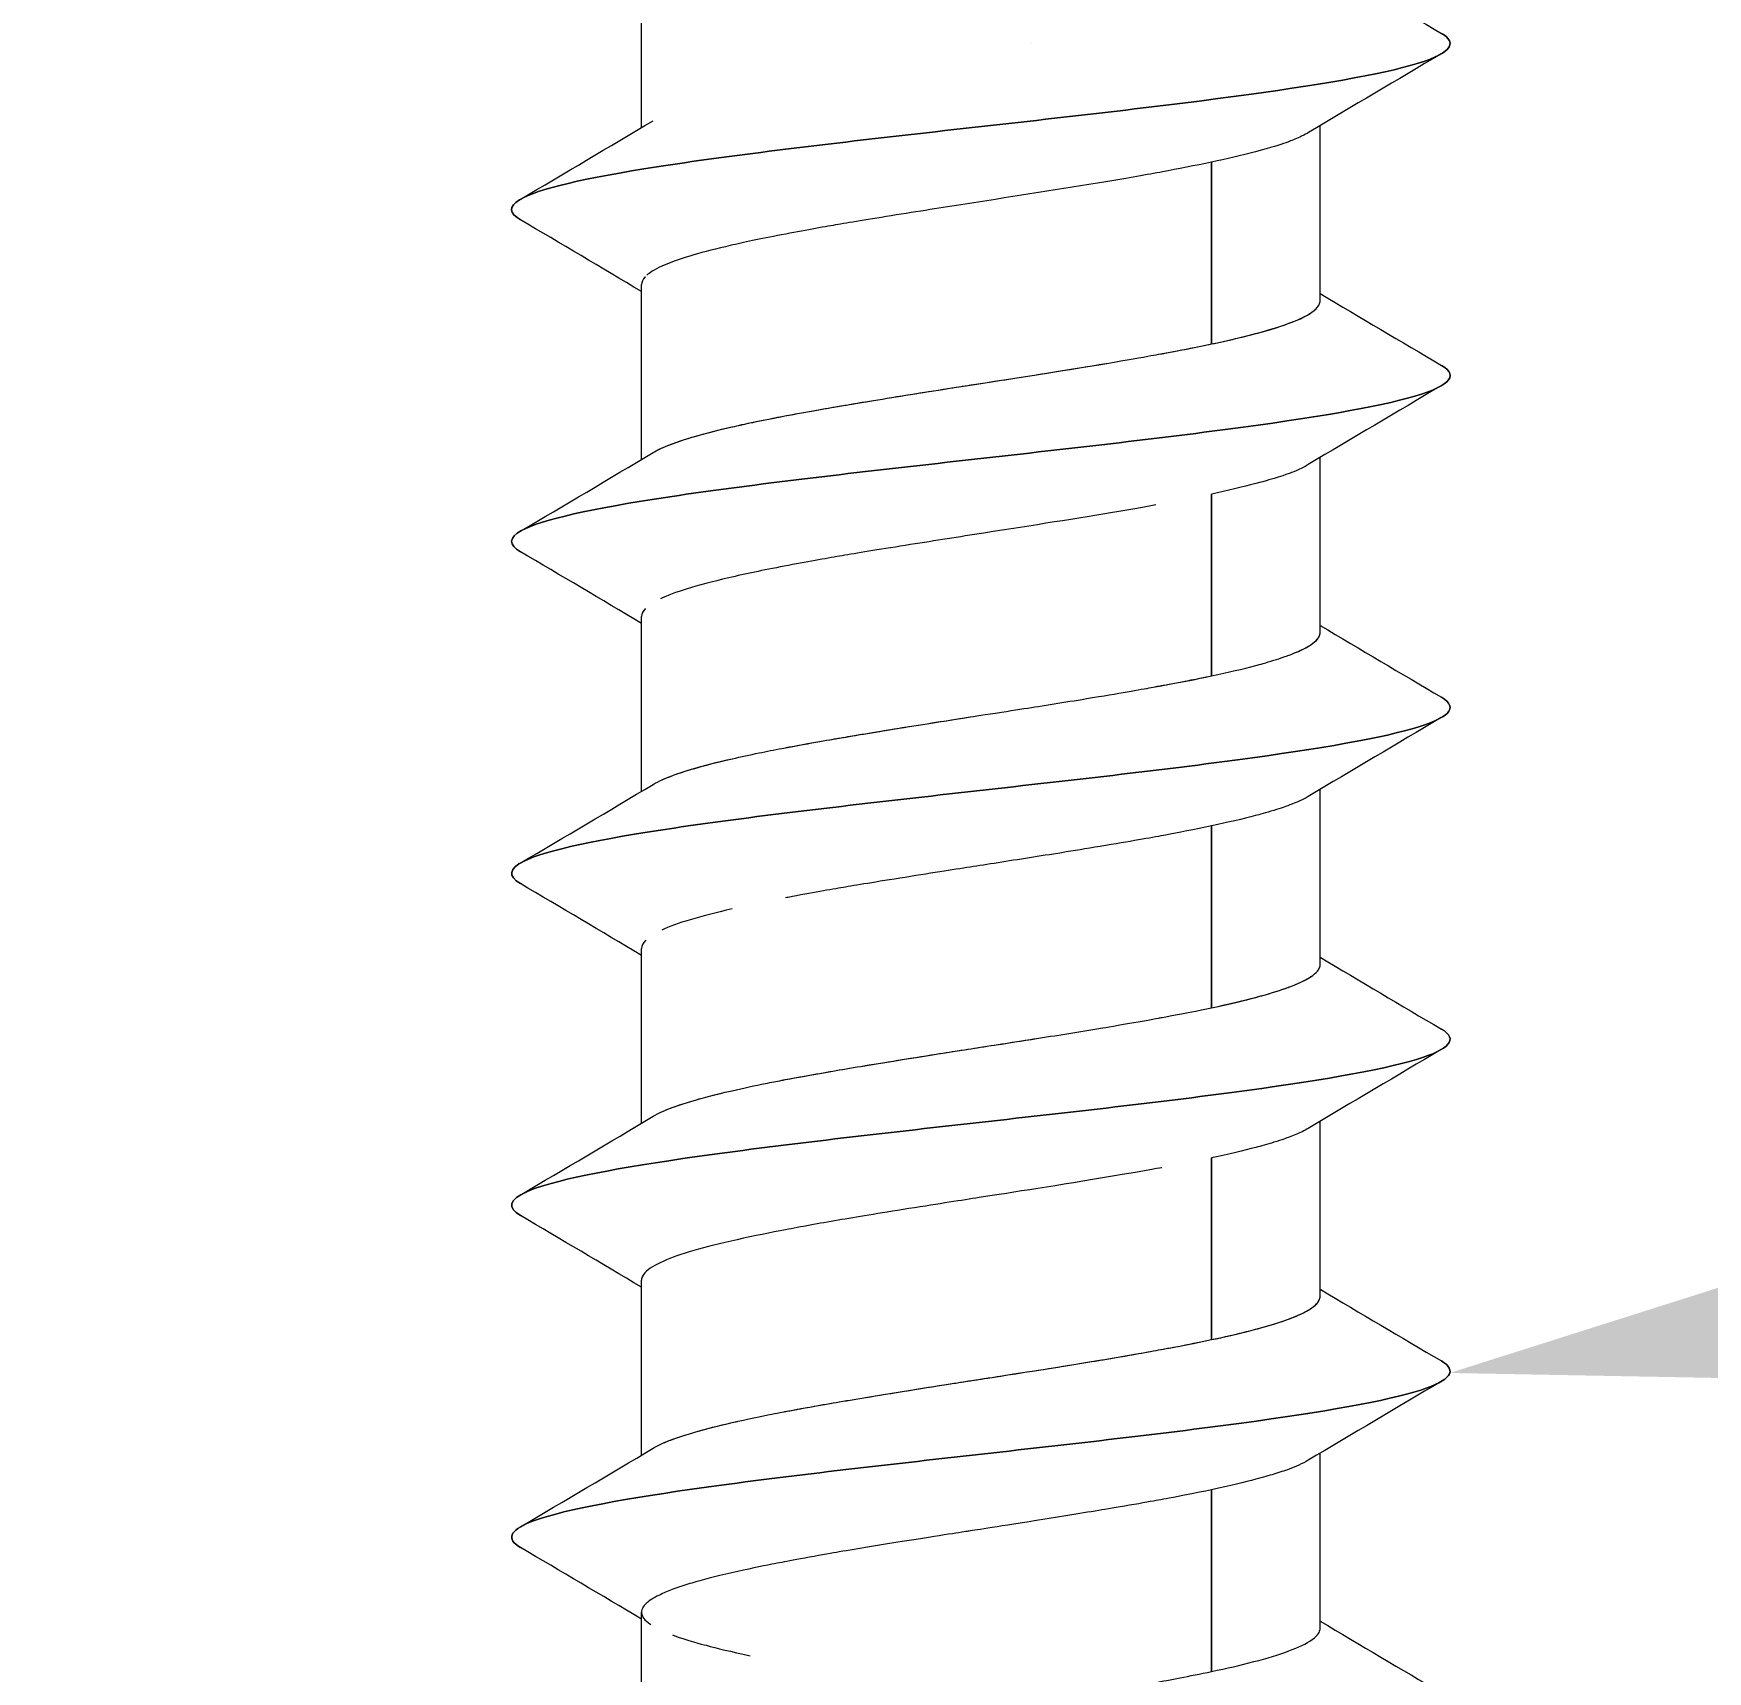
# Model space of a CAD drawing. Header units: inches. Extents: x 10 to 190, y 5 to 37.
# Drawn here: x 146.413 to 146.973, y 7.716 to 8.264 of the extents above; entities that cross this region are included whole.
import ezdxf
from ezdxf import colors
from ezdxf.entities.mleader import LeaderData, LeaderLine
from ezdxf.math import Vec2, Vec3

# ---------------------------------------------------------------- set-up
doc = ezdxf.new("R2010")
doc.units = ezdxf.units.IN
doc.header["$MEASUREMENT"] = 0
doc.styles.add('Tahoma', font='tahoma.ttf')

msp = doc.modelspace()

# ---------------------------------------------------------------- linework, layer by layer
at = {"color": 0, "linetype": 'Continuous', "lineweight": 0, "extrusion": (-1, 6.12323e-17, 0)}
for p, q in [((146.61687, 8.23225), (146.61687, 8.29072)), ((146.84387, 8.17441), (146.84387, 8.23291)), ((146.80756, 8.15987), (146.80756, 8.22069)), ((146.80756, 8.22069), (146.80756, 8.15987)), ((146.61687, 8.12125), (146.61687, 8.17972)), ((146.84387, 8.06341), (146.84387, 8.12191)), ((146.80756, 8.04888), (146.80756, 8.10969)), ((146.80756, 8.10969), (146.80756, 8.04888)), ((146.61687, 8.01025), (146.61687, 8.06872)), ((146.84387, 7.95241), (146.84387, 8.01091)), ((146.80756, 7.93788), (146.80756, 7.99869)), ((146.80756, 7.99869), (146.80756, 7.93788)), ((146.61687, 7.89925), (146.61687, 7.95773)), ((146.84387, 7.84141), (146.84387, 7.8999)), ((146.80756, 7.82688), (146.80756, 7.88769)), ((146.80756, 7.88769), (146.80756, 7.82688)), ((146.61687, 7.78825), (146.61687, 7.84673)), ((146.84387, 7.73041), (146.84387, 7.7889)), ((146.80756, 7.71589), (146.80756, 7.77668)), ((146.80756, 7.77668), (146.80756, 7.71589)), ((146.61687, 7.67725), (146.61687, 7.73573))]:
    msp.add_line(p, q, dxfattribs=at)
msp.add_circle((145.29513, 12.95665), 6.76088)
at = {"color": 0, "linetype": 'Continuous', "lineweight": 0}
for points in [[(146.84387, 8.28774), (146.85738, 8.27969), (146.87093, 8.27169), (146.88449, 8.26371)], [(146.74731, 8.26031), (146.74732, 8.26031), (146.74732, 8.26031), (146.74733, 8.26031)], [(146.88439, 8.25691), (146.86954, 8.24817), (146.8547, 8.23939), (146.83992, 8.23055)], [(146.57627, 8.20822), (146.59112, 8.21695), (146.60595, 8.22571), (146.62074, 8.23455)], [(146.61687, 8.17741), (146.6034, 8.18546), (146.58988, 8.19344), (146.57636, 8.2014)], [(146.84387, 8.17675), (146.85738, 8.16869), (146.87092, 8.1607), (146.88447, 8.15272)], [(146.74731, 8.14931), (146.74731, 8.14931), (146.74732, 8.14931), (146.74732, 8.14931)], [(146.88439, 8.1459), (146.86953, 8.13716), (146.8547, 8.12839), (146.83991, 8.11954)], [(146.57629, 8.09723), (146.59113, 8.10596), (146.60597, 8.11472), (146.62075, 8.12356)], [(146.61687, 8.06641), (146.6034, 8.07445), (146.58989, 8.08244), (146.57636, 8.0904)], [(146.84387, 8.06575), (146.85737, 8.0577), (146.8709, 8.0497), (146.88445, 8.04173)], [(146.74732, 8.03831), (146.74732, 8.03831), (146.74732, 8.03831), (146.74732, 8.03831)], [(146.88438, 8.0349), (146.86953, 8.02615), (146.85469, 8.01738), (146.83991, 8.00853)], [(146.57631, 7.98624), (146.59115, 7.99497), (146.60598, 8.00373), (146.62076, 8.01257)], [(146.61687, 7.9554), (146.6034, 7.96345), (146.58989, 7.97143), (146.57636, 7.97939)], [(146.71343, 7.98281), (146.71343, 7.98281), (146.71343, 7.98281), (146.71343, 7.98281)], [(146.84387, 7.95475), (146.85736, 7.9467), (146.87089, 7.93871), (146.88443, 7.93074)], [(146.74732, 7.92731), (146.74732, 7.92731), (146.74732, 7.92731), (146.74732, 7.92731)], [(146.74732, 7.92731), (146.74732, 7.92731), (146.74732, 7.92731), (146.74732, 7.92731)], [(146.88438, 7.92389), (146.86953, 7.91515), (146.85469, 7.90638), (146.83991, 7.89753)], [(146.57632, 7.87525), (146.59117, 7.88398), (146.606, 7.89274), (146.62078, 7.90158)], [(146.61687, 7.8444), (146.6034, 7.85244), (146.58989, 7.86043), (146.57636, 7.86839)], [(146.84387, 7.84375), (146.85736, 7.8357), (146.87088, 7.82771), (146.88441, 7.81975)], [(146.88438, 7.81289), (146.86953, 7.80415), (146.8547, 7.79538), (146.83991, 7.78653)], [(146.57634, 7.76425), (146.59119, 7.77299), (146.60602, 7.78175), (146.6208, 7.79059)], [(146.61687, 7.7334), (146.6034, 7.74144), (146.58989, 7.74943), (146.57636, 7.75739)], [(146.84387, 7.73275), (146.85735, 7.7247), (146.87087, 7.71672), (146.8844, 7.70875)], [(146.84387, 7.73041), (146.84387, 7.73041), (146.84387, 7.73041), (146.84387, 7.73041)]]:
    msp.add_open_spline(points, degree=3, dxfattribs=at)
for points, knots in [([(146.57636, 8.2014), (146.57259, 8.20362), (146.57241, 8.20584), (146.58198, 8.21175), (146.59833, 8.21543), (146.64574, 8.2228), (146.67668, 8.22649), (146.74159, 8.23386), (146.77539, 8.23754), (146.83318, 8.24492), (146.85703, 8.2486), (146.8858, 8.25597), (146.89066, 8.25966), (146.8849, 8.26347), (146.8847, 8.26359), (146.88449, 8.26371)], [0.90000731, 0.90000731, 0.90000731, 0.90000731, 0.90227005, 0.90227005, 0.90602889, 0.90602889, 0.90978774, 0.90978774, 0.91354658, 0.91354658, 0.91730542, 0.91730542, 0.92106427, 0.92106427, 0.92118945, 0.92118945, 0.92118945, 0.92118945]), ([(146.88449, 8.26371), (146.8847, 8.26359), (146.8849, 8.26347), (146.89066, 8.25966), (146.8858, 8.25597), (146.85703, 8.2486), (146.83318, 8.24492), (146.77539, 8.23754), (146.74159, 8.23386), (146.67668, 8.22649), (146.64574, 8.2228), (146.59833, 8.21543), (146.58198, 8.21175), (146.57241, 8.20584), (146.57259, 8.20362), (146.57636, 8.2014)], [-0.92118945, -0.92118945, -0.92118945, -0.92118945, -0.92106427, -0.92106427, -0.91730542, -0.91730542, -0.91354658, -0.91354658, -0.90978774, -0.90978774, -0.90602889, -0.90602889, -0.90227005, -0.90227005, -0.90000731, -0.90000731, -0.90000731, -0.90000731]), ([(146.83992, 8.23055), (146.83939, 8.23023), (146.83867, 8.22983), (146.83767, 8.22935), (146.83611, 8.2286), (146.83463, 8.22802), (146.83354, 8.22761), (146.83322, 8.22749), (146.83283, 8.22734), (146.83234, 8.22717), (146.83054, 8.22653), (146.82752, 8.22553), (146.82229, 8.22415), (146.81748, 8.22288), (146.81242, 8.22173), (146.80756, 8.22069)], [0.8253823, 0.8253823, 0.8253823, 0.8253823, 0.84375, 0.84375, 0.84375, 0.875, 0.875, 0.875, 0.8883182, 0.8883182, 0.8883182, 0.9375, 0.9375, 0.9375, 1, 1, 1, 1]), ([(146.80756, 8.22069), (146.80212, 8.21953), (146.79612, 8.21837), (146.79114, 8.21744), (146.78616, 8.21652), (146.7796, 8.21536), (146.77214, 8.21412), (146.75721, 8.21164), (146.74222, 8.20933), (146.72655, 8.20687), (146.71872, 8.20564), (146.71131, 8.20449), (146.70205, 8.20301), (146.69279, 8.20153), (146.68592, 8.20038), (146.68181, 8.19967), (146.6777, 8.19896), (146.67108, 8.19781), (146.66373, 8.19638), (146.65638, 8.19496), (146.65098, 8.1938), (146.64657, 8.19278), (146.64216, 8.19177), (146.63765, 8.19062), (146.63433, 8.18966), (146.63101, 8.18869), (146.62731, 8.18754), (146.62367, 8.18587), (146.62092, 8.1846), (146.61952, 8.18363), (146.61869, 8.18287)], [0, 0, 0, 0, 0.0625, 0.0625, 0.0625, 0.125, 0.125, 0.125, 0.25, 0.25, 0.25, 0.3125, 0.3125, 0.3125, 0.375, 0.375, 0.375, 0.4375, 0.4375, 0.4375, 0.5, 0.5, 0.5, 0.5625, 0.5625, 0.5625, 0.625, 0.625, 0.625, 0.6722977, 0.6722977, 0.6722977, 0.6722977]), ([(146.61813, 8.18234), (146.61808, 8.18229), (146.61804, 8.18224), (146.618, 8.1822), (146.61737, 8.1815), (146.61691, 8.18058), (146.61687, 8.17972)], [0.68411623, 0.68411623, 0.68411623, 0.68411623, 0.6875, 0.6875, 0.6875, 0.73980949, 0.73980949, 0.73980949, 0.73980949]), ([(146.80756, 8.15987), (146.81276, 8.16097), (146.81775, 8.16213), (146.82228, 8.16334), (146.83024, 8.16546), (146.83297, 8.16662), (146.83352, 8.16683), (146.83409, 8.16704), (146.83765, 8.1682), (146.84078, 8.17028), (146.84258, 8.17148), (146.84352, 8.17263), (146.84379, 8.17374), (146.84384, 8.17393), (146.84388, 8.17416), (146.84387, 8.17442)], [0, 0, 0, 0, 0.0625, 0.0625, 0.0625, 0.125, 0.125, 0.125, 0.1875, 0.1875, 0.1875, 0.25, 0.25, 0.25, 0.2643068, 0.2643068, 0.2643068, 0.2643068]), ([(146.80756, 8.15987), (146.81288, 8.161), (146.81806, 8.16215), (146.82416, 8.16385), (146.83026, 8.16555), (146.8332, 8.16671), (146.83375, 8.16692), (146.8343, 8.16712), (146.83752, 8.16828), (146.84017, 8.16989), (146.84281, 8.17151), (146.84355, 8.17266), (146.8438, 8.17378), (146.84385, 8.17399), (146.84387, 8.1742), (146.84387, 8.17441)], [0, 0, 0, 0, 0.0625, 0.0625, 0.0625, 0.125, 0.125, 0.125, 0.1875, 0.1875, 0.1875, 0.25, 0.25, 0.25, 0.2616815, 0.2616815, 0.2616815, 0.2616815]), ([(146.62075, 8.12356), (146.62156, 8.12405), (146.62259, 8.12459), (146.62394, 8.12519), (146.62701, 8.12655), (146.63053, 8.12771), (146.6337, 8.12865), (146.63494, 8.12902), (146.63866, 8.13018), (146.64712, 8.13213), (146.64926, 8.13262), (146.65158, 8.13314), (146.65409, 8.13366), (146.65706, 8.13429), (146.6603, 8.13494), (146.66382, 8.13561), (146.67213, 8.13719), (146.67884, 8.13834), (146.68298, 8.13905), (146.68773, 8.13986), (146.69465, 8.14102), (146.70405, 8.14254), (146.70896, 8.14333), (146.71356, 8.14406), (146.71778, 8.14472), (146.72074, 8.14518), (146.72352, 8.14562), (146.7261, 8.14602), (146.73004, 8.14663), (146.73376, 8.1472), (146.73725, 8.14774), (146.74048, 8.14824), (146.74416, 8.14881), (146.74828, 8.14946), (146.75458, 8.15045), (146.76187, 8.15161), (146.76985, 8.15295), (146.77707, 8.15415), (146.78244, 8.1551), (146.78625, 8.15578), (146.78763, 8.15603), (146.78881, 8.15624), (146.78979, 8.15642), (146.79183, 8.15679), (146.79499, 8.15737), (146.79903, 8.15815), (146.80285, 8.15889), (146.80564, 8.15947), (146.80756, 8.15987)], [0.3502982, 0.3502982, 0.3502982, 0.3502982, 0.375, 0.375, 0.375, 0.4375, 0.4375, 0.4375, 0.5, 0.5, 0.5, 0.5286297, 0.5286297, 0.5286297, 0.5625, 0.5625, 0.5625, 0.625, 0.625, 0.625, 0.6875, 0.6875, 0.6875, 0.7242223, 0.7242223, 0.7242223, 0.75, 0.75, 0.75, 0.78125, 0.78125, 0.78125, 0.8125, 0.8125, 0.8125, 0.875, 0.875, 0.875, 0.9208216, 0.9208216, 0.9208216, 0.9375, 0.9375, 0.9375, 0.96875, 0.96875, 0.96875, 1, 1, 1, 1]), ([(146.79056, 8.15656), (146.79076, 8.15659), (146.79096, 8.15663), (146.79116, 8.15667), (146.79609, 8.15757), (146.8021, 8.15873), (146.80756, 8.15987)], [0.93497714, 0.93497714, 0.93497714, 0.93497714, 0.9375, 0.9375, 0.9375, 1, 1, 1, 1]), ([(146.57636, 8.0904), (146.57234, 8.09276), (146.57242, 8.09513), (146.58352, 8.10118), (146.6006, 8.10486), (146.64911, 8.11224), (146.68041, 8.11592), (146.74551, 8.12329), (146.77915, 8.12698), (146.83617, 8.13435), (146.85941, 8.13803), (146.88666, 8.14539), (146.89071, 8.14905), (146.88447, 8.15272)], [0.86226949, 0.86226949, 0.86226949, 0.86226949, 0.8646816, 0.8646816, 0.86844045, 0.86844045, 0.87219929, 0.87219929, 0.87595814, 0.87595814, 0.87971698, 0.87971698, 0.88345745, 0.88345745, 0.88345745, 0.88345745]), ([(146.88447, 8.15272), (146.89071, 8.14905), (146.88666, 8.14539), (146.85941, 8.13803), (146.83617, 8.13435), (146.77915, 8.12698), (146.74551, 8.12329), (146.68041, 8.11592), (146.64911, 8.11224), (146.6006, 8.10486), (146.58352, 8.10118), (146.57242, 8.09513), (146.57234, 8.09276), (146.57636, 8.0904)], [-0.88345745, -0.88345745, -0.88345745, -0.88345745, -0.87971698, -0.87971698, -0.87595814, -0.87595814, -0.87219929, -0.87219929, -0.86844045, -0.86844045, -0.8646816, -0.8646816, -0.86226949, -0.86226949, -0.86226949, -0.86226949]), ([(146.62075, 8.12356), (146.62136, 8.12393), (146.62206, 8.1243), (146.62285, 8.12468), (146.62783, 8.12709), (146.63542, 8.1294), (146.64628, 8.13194), (146.65171, 8.1332), (146.65724, 8.13436), (146.66486, 8.1358), (146.67247, 8.13725), (146.67914, 8.13839), (146.68355, 8.13915), (146.68796, 8.1399), (146.6949, 8.14106), (146.70364, 8.14247), (146.71239, 8.14389), (146.71982, 8.14504), (146.72869, 8.14642), (146.74583, 8.14907), (146.76019, 8.15132), (146.77226, 8.15335)], [0.3552213, 0.3552213, 0.3552213, 0.3552213, 0.375, 0.375, 0.375, 0.5, 0.5, 0.5, 0.5625, 0.5625, 0.5625, 0.625, 0.625, 0.625, 0.6875, 0.6875, 0.6875, 0.75, 0.75, 0.75, 0.870812, 0.870812, 0.870812, 0.870812]), ([(146.83991, 8.11954), (146.83703, 8.11777), (146.83404, 8.1168), (146.83353, 8.1166), (146.83321, 8.11649), (146.8321, 8.11606), (146.82985, 8.11534), (146.82814, 8.11479), (146.82575, 8.11406), (146.82235, 8.11316), (146.81779, 8.11196), (146.81278, 8.1108), (146.80756, 8.10969)], [0.8182432, 0.8182432, 0.8182432, 0.8182432, 0.8749039, 0.8749039, 0.8749039, 0.910462, 0.910462, 0.910462, 0.9375, 0.9375, 0.9375, 1, 1, 1, 1]), ([(146.7889, 8.10603), (146.78471, 8.10527), (146.77938, 8.10433), (146.77379, 8.1034), (146.75994, 8.10108), (146.74509, 8.09877), (146.72829, 8.09614), (146.71989, 8.09482), (146.71244, 8.09366), (146.70344, 8.09223), (146.69444, 8.0908), (146.68755, 8.08965), (146.68309, 8.08889), (146.67864, 8.08813), (146.67197, 8.08696), (146.66464, 8.08555), (146.65732, 8.08415), (146.65177, 8.08299), (146.64604, 8.08167), (146.63482, 8.07907), (146.62774, 8.0768), (146.62324, 8.07466)], [0.0745147, 0.0745147, 0.0745147, 0.0745147, 0.125, 0.125, 0.125, 0.25, 0.25, 0.25, 0.3125, 0.3125, 0.3125, 0.375, 0.375, 0.375, 0.4375, 0.4375, 0.4375, 0.5, 0.5, 0.5, 0.6225443, 0.6225443, 0.6225443, 0.6225443]), ([(146.6182, 8.07141), (146.61817, 8.07138), (146.61814, 8.07135), (146.61812, 8.07133), (146.61735, 8.07052), (146.6169, 8.06958), (146.61687, 8.06872)], [0.6856944, 0.6856944, 0.6856944, 0.6856944, 0.6875, 0.6875, 0.6875, 0.73987419, 0.73987419, 0.73987419, 0.73987419]), ([(146.80756, 8.04888), (146.81309, 8.05004), (146.81802, 8.0512), (146.82232, 8.05235), (146.8236, 8.05269), (146.82575, 8.05327), (146.82838, 8.05409), (146.83082, 8.05484), (146.83245, 8.05543), (146.83354, 8.05584), (146.83386, 8.05596), (146.83423, 8.0561), (146.83466, 8.05627), (146.83628, 8.0569), (146.83871, 8.05791), (146.84078, 8.05928), (146.84269, 8.06056), (146.84355, 8.06171), (146.84379, 8.06275), (146.84384, 8.06296), (146.84387, 8.06318), (146.84387, 8.06341)], [0, 0, 0, 0, 0.0625, 0.0625, 0.0625, 0.09375, 0.09375, 0.09375, 0.125, 0.125, 0.125, 0.1381297, 0.1381297, 0.1381297, 0.1875, 0.1875, 0.1875, 0.25, 0.25, 0.25, 0.2631778, 0.2631778, 0.2631778, 0.2631778]), ([(146.83535, 8.05654), (146.83701, 8.05721), (146.8387, 8.05799), (146.84024, 8.05894), (146.84291, 8.06059), (146.84358, 8.06174), (146.84381, 8.06283), (146.84385, 8.06302), (146.84387, 8.06322), (146.84387, 8.06341)], [0.1514239, 0.1514239, 0.1514239, 0.1514239, 0.1875, 0.1875, 0.1875, 0.25, 0.25, 0.25, 0.2611777, 0.2611777, 0.2611777, 0.2611777]), ([(146.62076, 8.01257), (146.6216, 8.01307), (146.62265, 8.01362), (146.62398, 8.01421), (146.62732, 8.01569), (146.63097, 8.01684), (146.6337, 8.01765), (146.63609, 8.01836), (146.64017, 8.01953), (146.6472, 8.02115), (146.65014, 8.02182), (146.65315, 8.02247), (146.65618, 8.0231), (146.65873, 8.02362), (146.66128, 8.02413), (146.66382, 8.02461), (146.67399, 8.02655), (146.68095, 8.0277), (146.68306, 8.02806), (146.68856, 8.029), (146.69553, 8.03016), (146.70411, 8.03155), (146.71059, 8.03259), (146.71612, 8.03346), (146.72055, 8.03415), (146.72265, 8.03448), (146.7245, 8.03477), (146.72611, 8.03502), (146.72809, 8.03533), (146.73181, 8.0359), (146.73725, 8.03674), (146.7418, 8.03745), (146.7455, 8.03802), (146.74838, 8.03848), (146.75515, 8.03954), (146.76237, 8.04069), (146.76983, 8.04194), (146.77967, 8.04358), (146.7857, 8.04467), (146.78865, 8.04521), (146.78915, 8.0453), (146.78956, 8.04538), (146.78988, 8.04543), (146.79224, 8.04587), (146.79535, 8.04644), (146.79903, 8.04715), (146.80394, 8.04811), (146.80664, 8.04868), (146.80756, 8.04888)], [0.3488601, 0.3488601, 0.3488601, 0.3488601, 0.375, 0.375, 0.375, 0.4375, 0.4375, 0.4375, 0.5, 0.5, 0.5, 0.5339098, 0.5339098, 0.5339098, 0.5625, 0.5625, 0.5625, 0.625, 0.625, 0.625, 0.6875, 0.6875, 0.6875, 0.7299699, 0.7299699, 0.7299699, 0.75, 0.75, 0.75, 0.78125, 0.78125, 0.78125, 0.8125, 0.8125, 0.8125, 0.875, 0.875, 0.875, 0.9285399, 0.9285399, 0.9285399, 0.9375, 0.9375, 0.9375, 0.96875, 0.96875, 0.96875, 1, 1, 1, 1]), ([(146.78887, 8.04525), (146.78889, 8.04525), (146.7889, 8.04526), (146.78892, 8.04526), (146.78995, 8.04545), (146.79674, 8.04659), (146.80756, 8.04888)], [0.93655261, 0.93655261, 0.93655261, 0.93655261, 0.9375, 0.9375, 0.9375, 1, 1, 1, 1]), ([(146.57636, 7.97939), (146.5721, 7.9819), (146.57245, 7.98442), (146.58514, 7.99061), (146.60295, 7.9943), (146.65253, 8.00167), (146.68416, 8.00535), (146.74942, 8.01273), (146.78289, 8.01641), (146.8391, 8.02378), (146.8617, 8.02747), (146.887, 8.03468), (146.89044, 8.03821), (146.88445, 8.04173)], [0.82453198, 0.82453198, 0.82453198, 0.82453198, 0.82709316, 0.82709316, 0.830852, 0.830852, 0.83461085, 0.83461085, 0.83836969, 0.83836969, 0.84212854, 0.84212854, 0.84572551, 0.84572551, 0.84572551, 0.84572551]), ([(146.88445, 8.04173), (146.89044, 8.03821), (146.887, 8.03468), (146.8617, 8.02747), (146.8391, 8.02378), (146.78289, 8.01641), (146.74942, 8.01273), (146.68416, 8.00535), (146.65253, 8.00167), (146.60295, 7.9943), (146.58514, 7.99061), (146.57245, 7.98442), (146.5721, 7.9819), (146.57636, 7.97939)], [-0.84572551, -0.84572551, -0.84572551, -0.84572551, -0.84212854, -0.84212854, -0.83836969, -0.83836969, -0.83461085, -0.83461085, -0.830852, -0.830852, -0.82709316, -0.82709316, -0.82453198, -0.82453198, -0.82453198, -0.82453198]), ([(146.66519, 8.02487), (146.6656, 8.02495), (146.66601, 8.02503), (146.66643, 8.0251), (146.67476, 8.02666), (146.68158, 8.02781), (146.68517, 8.02842), (146.68877, 8.02903), (146.6957, 8.03019), (146.7047, 8.03164), (146.71344, 8.03305), (146.72071, 8.03418), (146.72681, 8.03513)], [0.5593245, 0.5593245, 0.5593245, 0.5593245, 0.5625, 0.5625, 0.5625, 0.625, 0.625, 0.625, 0.6875, 0.6875, 0.6875, 0.7482296, 0.7482296, 0.7482296, 0.7482296]), ([(146.62359, 8.01403), (146.62362, 8.01405), (146.62366, 8.01407), (146.62369, 8.01408), (146.62902, 8.01649), (146.63699, 8.0188), (146.64735, 8.02118)], [0.3741977, 0.3741977, 0.3741977, 0.3741977, 0.375, 0.375, 0.375, 0.4997189, 0.4997189, 0.4997189, 0.4997189]), ([(146.83991, 8.00853), (146.83806, 8.00742), (146.83606, 8.00659), (146.83466, 8.00604), (146.83423, 8.00587), (146.83384, 8.00572), (146.83353, 8.0056), (146.83243, 8.0052), (146.83081, 8.00462), (146.82839, 8.00388), (146.82573, 8.00306), (146.82356, 8.00249), (146.82227, 8.00215), (146.81799, 8.00102), (146.81307, 7.99986), (146.80756, 7.99869)], [0.8192371, 0.8192371, 0.8192371, 0.8192371, 0.8617392, 0.8617392, 0.8617392, 0.875, 0.875, 0.875, 0.90625, 0.90625, 0.90625, 0.9375, 0.9375, 0.9375, 1, 1, 1, 1]), ([(146.80756, 7.99869), (146.8021, 7.99752), (146.79606, 7.99636), (146.79219, 7.99563), (146.78833, 7.99491), (146.78198, 7.99376), (146.77212, 7.99213), (146.76227, 7.99049), (146.75494, 7.98933), (146.74794, 7.98822), (146.74095, 7.98712), (146.7335, 7.98595), (146.72791, 7.98508), (146.72233, 7.9842), (146.71487, 7.98305), (146.70507, 7.98149), (146.69526, 7.97994), (146.68834, 7.97879), (146.68435, 7.97811), (146.68036, 7.97743), (146.67365, 7.97627), (146.66592, 7.9748), (146.6656, 7.97473), (146.66529, 7.97468), (146.66498, 7.97462)], [0, 0, 0, 0, 0.0625, 0.0625, 0.0625, 0.125, 0.125, 0.125, 0.1875, 0.1875, 0.1875, 0.25, 0.25, 0.25, 0.3125, 0.3125, 0.3125, 0.375, 0.375, 0.375, 0.4375, 0.4375, 0.4375, 0.4400632, 0.4400632, 0.4400632, 0.4400632]), ([(146.64715, 7.97092), (146.64715, 7.97092), (146.64715, 7.97092), (146.64715, 7.97092), (146.63625, 7.96845), (146.62862, 7.96615), (146.62362, 7.96384)], [0.4999693, 0.4999693, 0.4999693, 0.4999693, 0.5, 0.5, 0.5, 0.6244234, 0.6244234, 0.6244234, 0.6244234]), ([(146.61825, 7.96046), (146.61823, 7.96045), (146.61822, 7.96044), (146.61821, 7.96042), (146.61733, 7.95953), (146.6169, 7.95857), (146.61687, 7.95773)], [0.6867826, 0.6867826, 0.6867826, 0.6867826, 0.6875, 0.6875, 0.6875, 0.74015439, 0.74015439, 0.74015439, 0.74015439]), ([(146.80756, 7.93788), (146.81354, 7.93914), (146.81841, 7.9403), (146.82253, 7.9414), (146.82666, 7.94251), (146.83034, 7.94367), (146.83275, 7.94454), (146.83516, 7.94542), (146.83812, 7.94658), (146.84054, 7.94813), (146.84296, 7.94968), (146.84351, 7.95083), (146.84373, 7.95151), (146.84381, 7.95175), (146.84388, 7.95206), (146.84387, 7.95241)], [0, 0, 0, 0, 0.0625, 0.0625, 0.0625, 0.125, 0.125, 0.125, 0.1875, 0.1875, 0.1875, 0.25, 0.25, 0.25, 0.272238, 0.272238, 0.272238, 0.272238]), ([(146.80756, 7.93788), (146.81342, 7.93911), (146.81829, 7.94027), (146.82234, 7.94135), (146.82403, 7.9418), (146.82612, 7.94238), (146.82841, 7.94309), (146.83114, 7.94394), (146.83269, 7.94452), (146.83352, 7.94483), (146.83419, 7.94508), (146.83494, 7.94537), (146.83573, 7.9457), (146.83739, 7.94639), (146.83923, 7.94726), (146.84078, 7.94829)], [0, 0, 0, 0, 0.0625, 0.0625, 0.0625, 0.09375, 0.09375, 0.09375, 0.125, 0.125, 0.125, 0.1450657, 0.1450657, 0.1450657, 0.1873675, 0.1873675, 0.1873675, 0.1873675]), ([(146.62078, 7.90158), (146.62168, 7.90212), (146.62274, 7.90266), (146.62394, 7.90319), (146.62784, 7.90493), (146.63179, 7.90608), (146.63371, 7.90665), (146.63668, 7.90754), (146.64092, 7.90869), (146.64714, 7.91013), (146.65111, 7.91104), (146.6549, 7.91184), (146.65831, 7.91253), (146.66028, 7.91293), (146.66213, 7.91329), (146.66381, 7.91361), (146.66481, 7.9138), (146.66779, 7.91438), (146.67312, 7.91533), (146.6769, 7.91601), (146.68024, 7.91658), (146.68305, 7.91706), (146.68908, 7.91809), (146.69607, 7.91925), (146.70404, 7.92053), (146.71271, 7.92193), (146.71923, 7.92295), (146.72333, 7.92359), (146.72445, 7.92376), (146.72538, 7.92391), (146.72615, 7.92403), (146.72876, 7.92443), (146.73246, 7.92501), (146.73725, 7.92575), (146.74248, 7.92656), (146.74615, 7.92713), (146.74829, 7.92746), (146.75554, 7.9286), (146.76278, 7.92976), (146.76986, 7.93094), (146.77106, 7.93114), (146.77456, 7.93172), (146.78006, 7.93268), (146.78424, 7.93341), (146.78746, 7.93399), (146.78984, 7.93443), (146.79015, 7.93448), (146.79055, 7.93456), (146.79103, 7.93464), (146.79392, 7.93518), (146.79986, 7.93626), (146.80756, 7.93788)], [0.3457498, 0.3457498, 0.3457498, 0.3457498, 0.375, 0.375, 0.375, 0.4375, 0.4375, 0.4375, 0.5, 0.5, 0.5, 0.5395375, 0.5395375, 0.5395375, 0.5625, 0.5625, 0.5625, 0.59375, 0.59375, 0.59375, 0.625, 0.625, 0.625, 0.6875, 0.6875, 0.6875, 0.7366515, 0.7366515, 0.7366515, 0.75, 0.75, 0.75, 0.78125, 0.78125, 0.78125, 0.8125, 0.8125, 0.8125, 0.875, 0.875, 0.875, 0.90625, 0.90625, 0.90625, 0.9375, 0.9375, 0.9375, 0.9463177, 0.9463177, 0.9463177, 1, 1, 1, 1]), ([(146.57636, 7.86839), (146.57185, 7.87105), (146.57253, 7.8737), (146.58685, 7.88005), (146.60538, 7.88373), (146.65599, 7.8911), (146.68794, 7.89479), (146.75332, 7.90216), (146.78659, 7.90584), (146.84196, 7.91322), (146.86392, 7.9169), (146.8873, 7.92397), (146.89018, 7.92736), (146.88443, 7.93074)], [0.78679487, 0.78679487, 0.78679487, 0.78679487, 0.78950472, 0.78950472, 0.79326356, 0.79326356, 0.79702241, 0.79702241, 0.80078125, 0.80078125, 0.80454009, 0.80454009, 0.80799263, 0.80799263, 0.80799263, 0.80799263]), ([(146.88443, 7.93074), (146.89018, 7.92736), (146.8873, 7.92397), (146.86392, 7.9169), (146.84196, 7.91322), (146.78659, 7.90584), (146.75332, 7.90216), (146.68794, 7.89479), (146.65599, 7.8911), (146.60538, 7.88373), (146.58685, 7.88005), (146.57253, 7.8737), (146.57185, 7.87105), (146.57636, 7.86839)], [-0.80799263, -0.80799263, -0.80799263, -0.80799263, -0.80454009, -0.80454009, -0.80078125, -0.80078125, -0.79702241, -0.79702241, -0.79326356, -0.79326356, -0.78950472, -0.78950472, -0.78679487, -0.78679487, -0.78679487, -0.78679487]), ([(146.66423, 7.91369), (146.66433, 7.91371), (146.66444, 7.91373), (146.66454, 7.91375), (146.66987, 7.91476), (146.67632, 7.91591), (146.68196, 7.91688), (146.6876, 7.91784), (146.69449, 7.919), (146.70488, 7.92067), (146.71526, 7.92234), (146.72276, 7.9235), (146.72816, 7.92434), (146.73355, 7.92518), (146.74097, 7.92632), (146.7473, 7.92731), (146.74769, 7.92737), (146.74808, 7.92743), (146.74848, 7.92749)], [0.5612925, 0.5612925, 0.5612925, 0.5612925, 0.5625, 0.5625, 0.5625, 0.625, 0.625, 0.625, 0.6875, 0.6875, 0.6875, 0.75, 0.75, 0.75, 0.8125, 0.8125, 0.8125, 0.8163653, 0.8163653, 0.8163653, 0.8163653]), ([(146.62411, 7.90327), (146.62415, 7.90329), (146.6242, 7.90331), (146.62424, 7.90333), (146.6301, 7.90589), (146.63857, 7.90819), (146.64848, 7.91044)], [0.3740898, 0.3740898, 0.3740898, 0.3740898, 0.375, 0.375, 0.375, 0.499716, 0.499716, 0.499716, 0.499716]), ([(146.83991, 7.89753), (146.83857, 7.89673), (146.83709, 7.89604), (146.83573, 7.89547), (146.83495, 7.89515), (146.83421, 7.89486), (146.83354, 7.89461), (146.83271, 7.8943), (146.83115, 7.89373), (146.82839, 7.89288), (146.82612, 7.89219), (146.82403, 7.89161), (146.82234, 7.89117), (146.8183, 7.8901), (146.81342, 7.88894), (146.80756, 7.88769)], [0.8202783, 0.8202783, 0.8202783, 0.8202783, 0.8550271, 0.8550271, 0.8550271, 0.875, 0.875, 0.875, 0.90625, 0.90625, 0.90625, 0.9375, 0.9375, 0.9375, 1, 1, 1, 1]), ([(146.79086, 7.88438), (146.79084, 7.88438), (146.79083, 7.88438), (146.79081, 7.88438), (146.78978, 7.88419), (146.78348, 7.88303), (146.77439, 7.88151), (146.7562, 7.87845), (146.74099, 7.87613), (146.72978, 7.87437), (146.72417, 7.87349), (146.71668, 7.87234), (146.70629, 7.87069), (146.69589, 7.86905), (146.68893, 7.86789), (146.68263, 7.86681), (146.67632, 7.86572), (146.6699, 7.86456), (146.66507, 7.86363), (146.66025, 7.8627), (146.65446, 7.86155), (146.64887, 7.86031), (146.63769, 7.85783), (146.62963, 7.85551), (146.62412, 7.85306), (146.62137, 7.85183), (146.61933, 7.85068), (146.61799, 7.8492), (146.61711, 7.84822), (146.61687, 7.84739), (146.61687, 7.84673)], [0.06157, 0.06157, 0.06157, 0.06157, 0.0625, 0.0625, 0.0625, 0.125, 0.125, 0.125, 0.25, 0.25, 0.25, 0.3125, 0.3125, 0.3125, 0.375, 0.375, 0.375, 0.4375, 0.4375, 0.4375, 0.5, 0.5, 0.5, 0.625, 0.625, 0.625, 0.6875, 0.6875, 0.6875, 0.7288159, 0.7288159, 0.7288159, 0.7288159]), ([(146.80756, 7.82688), (146.81543, 7.82854), (146.8253, 7.83086), (146.83261, 7.83349), (146.83626, 7.83481), (146.83883, 7.83596), (146.84093, 7.83739), (146.84303, 7.83882), (146.84361, 7.83998), (146.84379, 7.84074), (146.84384, 7.84094), (146.84387, 7.84116), (146.84387, 7.84141)], [0, 0, 0, 0, 0.125, 0.125, 0.125, 0.1875, 0.1875, 0.1875, 0.25, 0.25, 0.25, 0.2661737, 0.2661737, 0.2661737, 0.2661737]), ([(146.80756, 7.82688), (146.81377, 7.82819), (146.81855, 7.82934), (146.82228, 7.83033), (146.82417, 7.83083), (146.82625, 7.83142), (146.82838, 7.83208), (146.83027, 7.83267), (146.83199, 7.83325), (146.83353, 7.83383), (146.83456, 7.83422), (146.83565, 7.83465), (146.83673, 7.83513), (146.83816, 7.83577), (146.83957, 7.83649), (146.84077, 7.83728), (146.84302, 7.83878), (146.8436, 7.83994), (146.84379, 7.84074), (146.84384, 7.84093), (146.84388, 7.84116), (146.84387, 7.84141)], [0, 0, 0, 0, 0.0625, 0.0625, 0.0625, 0.09375, 0.09375, 0.09375, 0.125, 0.125, 0.125, 0.151912, 0.151912, 0.151912, 0.1875, 0.1875, 0.1875, 0.25, 0.25, 0.25, 0.2666712, 0.2666712, 0.2666712, 0.2666712]), ([(146.6208, 7.79059), (146.62098, 7.7907), (146.62116, 7.7908), (146.62134, 7.79091), (146.62217, 7.79137), (146.62306, 7.79181), (146.62396, 7.79221), (146.62533, 7.79281), (146.6268, 7.79339), (146.62833, 7.79392), (146.62975, 7.79443), (146.63151, 7.795), (146.63369, 7.79565), (146.63703, 7.79664), (146.64138, 7.7978), (146.64715, 7.79913), (146.65238, 7.80034), (146.65702, 7.80128), (146.66048, 7.80196), (146.66176, 7.80222), (146.66288, 7.80244), (146.66383, 7.80262), (146.66576, 7.80299), (146.6688, 7.80356), (146.67316, 7.80434), (146.67728, 7.80508), (146.68062, 7.80565), (146.683, 7.80606), (146.68947, 7.80716), (146.69653, 7.80832), (146.70409, 7.80954), (146.71718, 7.81164), (146.72471, 7.8128), (146.72606, 7.81301), (146.72745, 7.81323), (146.73499, 7.81438), (146.74832, 7.81647), (146.75596, 7.81767), (146.76316, 7.81882), (146.76982, 7.81993), (146.77229, 7.82034), (146.77576, 7.82093), (146.78009, 7.82168), (146.78461, 7.82247), (146.78779, 7.82305), (146.78981, 7.82342), (146.79081, 7.8236), (146.792, 7.82382), (146.79336, 7.82408), (146.79702, 7.82476), (146.80193, 7.8257), (146.80756, 7.82688)], [0.3434821, 0.3434821, 0.3434821, 0.3434821, 0.3491794, 0.3491794, 0.3491794, 0.375, 0.375, 0.375, 0.40625, 0.40625, 0.40625, 0.4375, 0.4375, 0.4375, 0.5, 0.5, 0.5, 0.5456201, 0.5456201, 0.5456201, 0.5625, 0.5625, 0.5625, 0.59375, 0.59375, 0.59375, 0.625, 0.625, 0.625, 0.6875, 0.6875, 0.6875, 0.75, 0.75, 0.75, 0.8125, 0.8125, 0.8125, 0.875, 0.875, 0.875, 0.90625, 0.90625, 0.90625, 0.9375, 0.9375, 0.9375, 0.9544403, 0.9544403, 0.9544403, 1, 1, 1, 1]), ([(146.66456, 7.80276), (146.66475, 7.80279), (146.66494, 7.80283), (146.66512, 7.80286), (146.66989, 7.80377), (146.67629, 7.80491), (146.68204, 7.80589), (146.68779, 7.80687), (146.69471, 7.80803), (146.70623, 7.80988), (146.71775, 7.81173), (146.72524, 7.81289), (146.7266, 7.8131), (146.72796, 7.81331), (146.73545, 7.81446), (146.7458, 7.81608), (146.75615, 7.81769), (146.76332, 7.81885), (146.77004, 7.81997), (146.77677, 7.82109), (146.78342, 7.82226), (146.78798, 7.82309), (146.79255, 7.82392), (146.79897, 7.82507), (146.80756, 7.82688)], [0.5600455, 0.5600455, 0.5600455, 0.5600455, 0.5625, 0.5625, 0.5625, 0.625, 0.625, 0.625, 0.6875, 0.6875, 0.6875, 0.75, 0.75, 0.75, 0.8125, 0.8125, 0.8125, 0.875, 0.875, 0.875, 0.9375, 0.9375, 0.9375, 1, 1, 1, 1]), ([(146.57636, 7.75739), (146.5716, 7.76019), (146.57264, 7.76299), (146.58865, 7.76948), (146.60789, 7.77317), (146.6595, 7.78054), (146.69175, 7.78422), (146.75721, 7.79159), (146.79026, 7.79528), (146.84475, 7.80265), (146.86606, 7.80633), (146.88756, 7.81326), (146.88993, 7.81651), (146.88441, 7.81975)], [0.74905825, 0.74905825, 0.74905825, 0.74905825, 0.75191627, 0.75191627, 0.75567512, 0.75567512, 0.75943396, 0.75943396, 0.76319281, 0.76319281, 0.76695165, 0.76695165, 0.77025885, 0.77025885, 0.77025885, 0.77025885]), ([(146.88441, 7.81975), (146.88993, 7.81651), (146.88756, 7.81326), (146.86606, 7.80633), (146.84475, 7.80265), (146.79026, 7.79528), (146.75721, 7.79159), (146.69175, 7.78422), (146.6595, 7.78054), (146.60789, 7.77317), (146.58865, 7.76948), (146.57264, 7.76299), (146.5716, 7.76019), (146.57636, 7.75739)], [-0.77025885, -0.77025885, -0.77025885, -0.77025885, -0.76695165, -0.76695165, -0.76319281, -0.76319281, -0.75943396, -0.75943396, -0.75567512, -0.75567512, -0.75191627, -0.75191627, -0.74905825, -0.74905825, -0.74905825, -0.74905825]), ([(146.62444, 7.79242), (146.62459, 7.79248), (146.62473, 7.79254), (146.62488, 7.79261), (146.6312, 7.79525), (146.63986, 7.7975), (146.64894, 7.79954)], [0.3721446, 0.3721446, 0.3721446, 0.3721446, 0.375, 0.375, 0.375, 0.4957781, 0.4957781, 0.4957781, 0.4957781]), ([(146.83991, 7.78653), (146.83894, 7.78595), (146.83786, 7.78541), (146.83673, 7.78491), (146.83569, 7.78444), (146.8346, 7.78401), (146.83352, 7.78361), (146.83189, 7.783), (146.83016, 7.78243), (146.82841, 7.78189), (146.82676, 7.78139), (146.82476, 7.78081), (146.82231, 7.78016), (146.81858, 7.77917), (146.81378, 7.77801), (146.80756, 7.77668)], [0.8212902, 0.8212902, 0.8212902, 0.8212902, 0.8491743, 0.8491743, 0.8491743, 0.875, 0.875, 0.875, 0.90625, 0.90625, 0.90625, 0.9375, 0.9375, 0.9375, 1, 1, 1, 1]), ([(146.80756, 7.77668), (146.80193, 7.77548), (146.79702, 7.77453), (146.79336, 7.77385), (146.792, 7.7736), (146.79082, 7.77338), (146.78981, 7.77319), (146.78779, 7.77283), (146.7846, 7.77225), (146.78006, 7.77147), (146.77577, 7.77073), (146.77232, 7.77016), (146.76986, 7.76975), (146.76318, 7.76865), (146.75595, 7.76749), (146.74828, 7.76627), (146.73502, 7.76417), (146.72752, 7.76301), (146.72613, 7.7628), (146.72478, 7.76258), (146.71721, 7.76143), (146.70404, 7.75934), (146.69651, 7.75814), (146.68947, 7.75699), (146.68301, 7.75587), (146.68063, 7.75546), (146.67727, 7.75488), (146.67311, 7.75412), (146.66877, 7.75334), (146.66574, 7.75276), (146.66382, 7.75239), (146.66287, 7.7522), (146.66175, 7.75199), (146.66048, 7.75174), (146.65702, 7.75105), (146.65237, 7.75012), (146.64712, 7.74892), (146.64138, 7.74762), (146.63704, 7.74647), (146.63371, 7.74548), (146.63202, 7.74497), (146.63018, 7.74439), (146.62832, 7.74373), (146.62669, 7.74314), (146.62522, 7.74256), (146.62394, 7.74198), (146.62308, 7.74159), (146.6222, 7.74116), (146.62134, 7.74068), (146.6202, 7.74004), (146.61912, 7.73932), (146.6183, 7.73852), (146.61677, 7.73703), (146.61676, 7.73587), (146.61695, 7.73506), (146.61713, 7.73435), (146.61758, 7.73319), (146.61997, 7.73158)], [0, 0, 0, 0, 0.045563, 0.045563, 0.045563, 0.0625, 0.0625, 0.0625, 0.09375, 0.09375, 0.09375, 0.125, 0.125, 0.125, 0.1875, 0.1875, 0.1875, 0.25, 0.25, 0.25, 0.3125, 0.3125, 0.3125, 0.375, 0.375, 0.375, 0.40625, 0.40625, 0.40625, 0.4375, 0.4375, 0.4375, 0.4543296, 0.4543296, 0.4543296, 0.5, 0.5, 0.5, 0.5625, 0.5625, 0.5625, 0.59375, 0.59375, 0.59375, 0.625, 0.625, 0.625, 0.651797, 0.651797, 0.651797, 0.6875, 0.6875, 0.6875, 0.75, 0.75, 0.75, 0.8124508, 0.8124508, 0.8124508, 0.8124508]), ([(146.62725, 7.7281), (146.63247, 7.72616), (146.6371, 7.72501), (146.63847, 7.72465), (146.64201, 7.72371), (146.64675, 7.72256), (146.65318, 7.72118)], [0.8751039, 0.8751039, 0.8751039, 0.8751039, 0.9375, 0.9375, 0.9375, 1, 1, 1, 1]), ([(146.80756, 7.71589), (146.81753, 7.71799), (146.82675, 7.7203), (146.83335, 7.72276), (146.83664, 7.72399), (146.83921, 7.72514), (146.84125, 7.72662), (146.84329, 7.7281), (146.84372, 7.72925), (146.84384, 7.72996), (146.84386, 7.73009), (146.84387, 7.73024), (146.84387, 7.73041)], [0, 0, 0, 0, 0.125, 0.125, 0.125, 0.1875, 0.1875, 0.1875, 0.25, 0.25, 0.25, 0.2618934, 0.2618934, 0.2618934, 0.2618934]), ([(146.6242, 7.68132), (146.62427, 7.68134), (146.62433, 7.68137), (146.62439, 7.6814), (146.62661, 7.68236), (146.62987, 7.68351), (146.63312, 7.68448), (146.63637, 7.68546), (146.6405, 7.68662), (146.64815, 7.68835), (146.65579, 7.69009), (146.66193, 7.69125), (146.66289, 7.69144), (146.66385, 7.69162), (146.66982, 7.69277), (146.67863, 7.69431), (146.69626, 7.69737), (146.71133, 7.69969), (146.7225, 7.70145), (146.72808, 7.70233), (146.73557, 7.70348), (146.74612, 7.70513), (146.75666, 7.70678), (146.76381, 7.70793), (146.77032, 7.70901), (146.77683, 7.7101), (146.78351, 7.71127), (146.78857, 7.71219), (146.79362, 7.71312), (146.79988, 7.71427), (146.80756, 7.71589)], [0.373234, 0.373234, 0.373234, 0.373234, 0.375, 0.375, 0.375, 0.4375, 0.4375, 0.4375, 0.5, 0.5, 0.5, 0.5625, 0.5625, 0.5625, 0.625, 0.625, 0.625, 0.75, 0.75, 0.75, 0.8125, 0.8125, 0.8125, 0.875, 0.875, 0.875, 0.9375, 0.9375, 0.9375, 1, 1, 1, 1])]:
    msp.add_open_spline(points, degree=3, knots=knots, dxfattribs=at)

# ---------------------------------------------------------------- leaders
ml = msp.add_multileader_mtext('Standard')
ml.set_content('5/16" STAINLESS STEEL LAG BOLT OR STRUCTURAL SCREW WITH 2-1/2" MIN. EMBEDMENT AND FLAT WASHER', color=256, style='Tahoma')
ml.set_leader_properties()
ml.build(insert=Vec2(0, 0))
ml.multileader.update_dxf_attribs({"dogleg_length": 0.36, "arrow_head_size": 0.34375, "scale": 4})
ctx = ml.context
ctx.base_point, ctx.scale, ctx.char_height, ctx.arrow_head_size, ctx.landing_gap_size, ctx.plane_origin = Vec3(154.80253, 8.67852), 4, 0.34375, 0.34375, 0.495, Vec3(147.78979, 11.96402)
notes = []
notes.append((ctx, [(0, (1, 1, 0), (152.82253, 8.67852), (1, 0), 1.98, [(0, [(146.88722, 7.81573)], 0, [])])]))
ctx.mtext.insert, ctx.mtext.width, ctx.mtext.flow_direction = Vec3(155.29753, 8.85351), 8.1548852, 5
for ctx, leaders in notes:
    for number, flags, end, landing, length, lines in leaders:
        leader = LeaderData()
        leader.index, (leader.has_last_leader_line, leader.has_dogleg_vector, leader.attachment_direction) = number, flags
        leader.last_leader_point, leader.dogleg_vector, leader.dogleg_length = Vec3(end), Vec3(landing), length
        for number, points, colour, breaks in lines:
            line = LeaderLine()
            line.index, line.vertices, line.color, line.breaks = number, Vec3.list(points), colors.encode_raw_color(colour), breaks
            leader.lines.append(line)
        ctx.leaders.append(leader)

doc.saveas('drawing.dxf')
